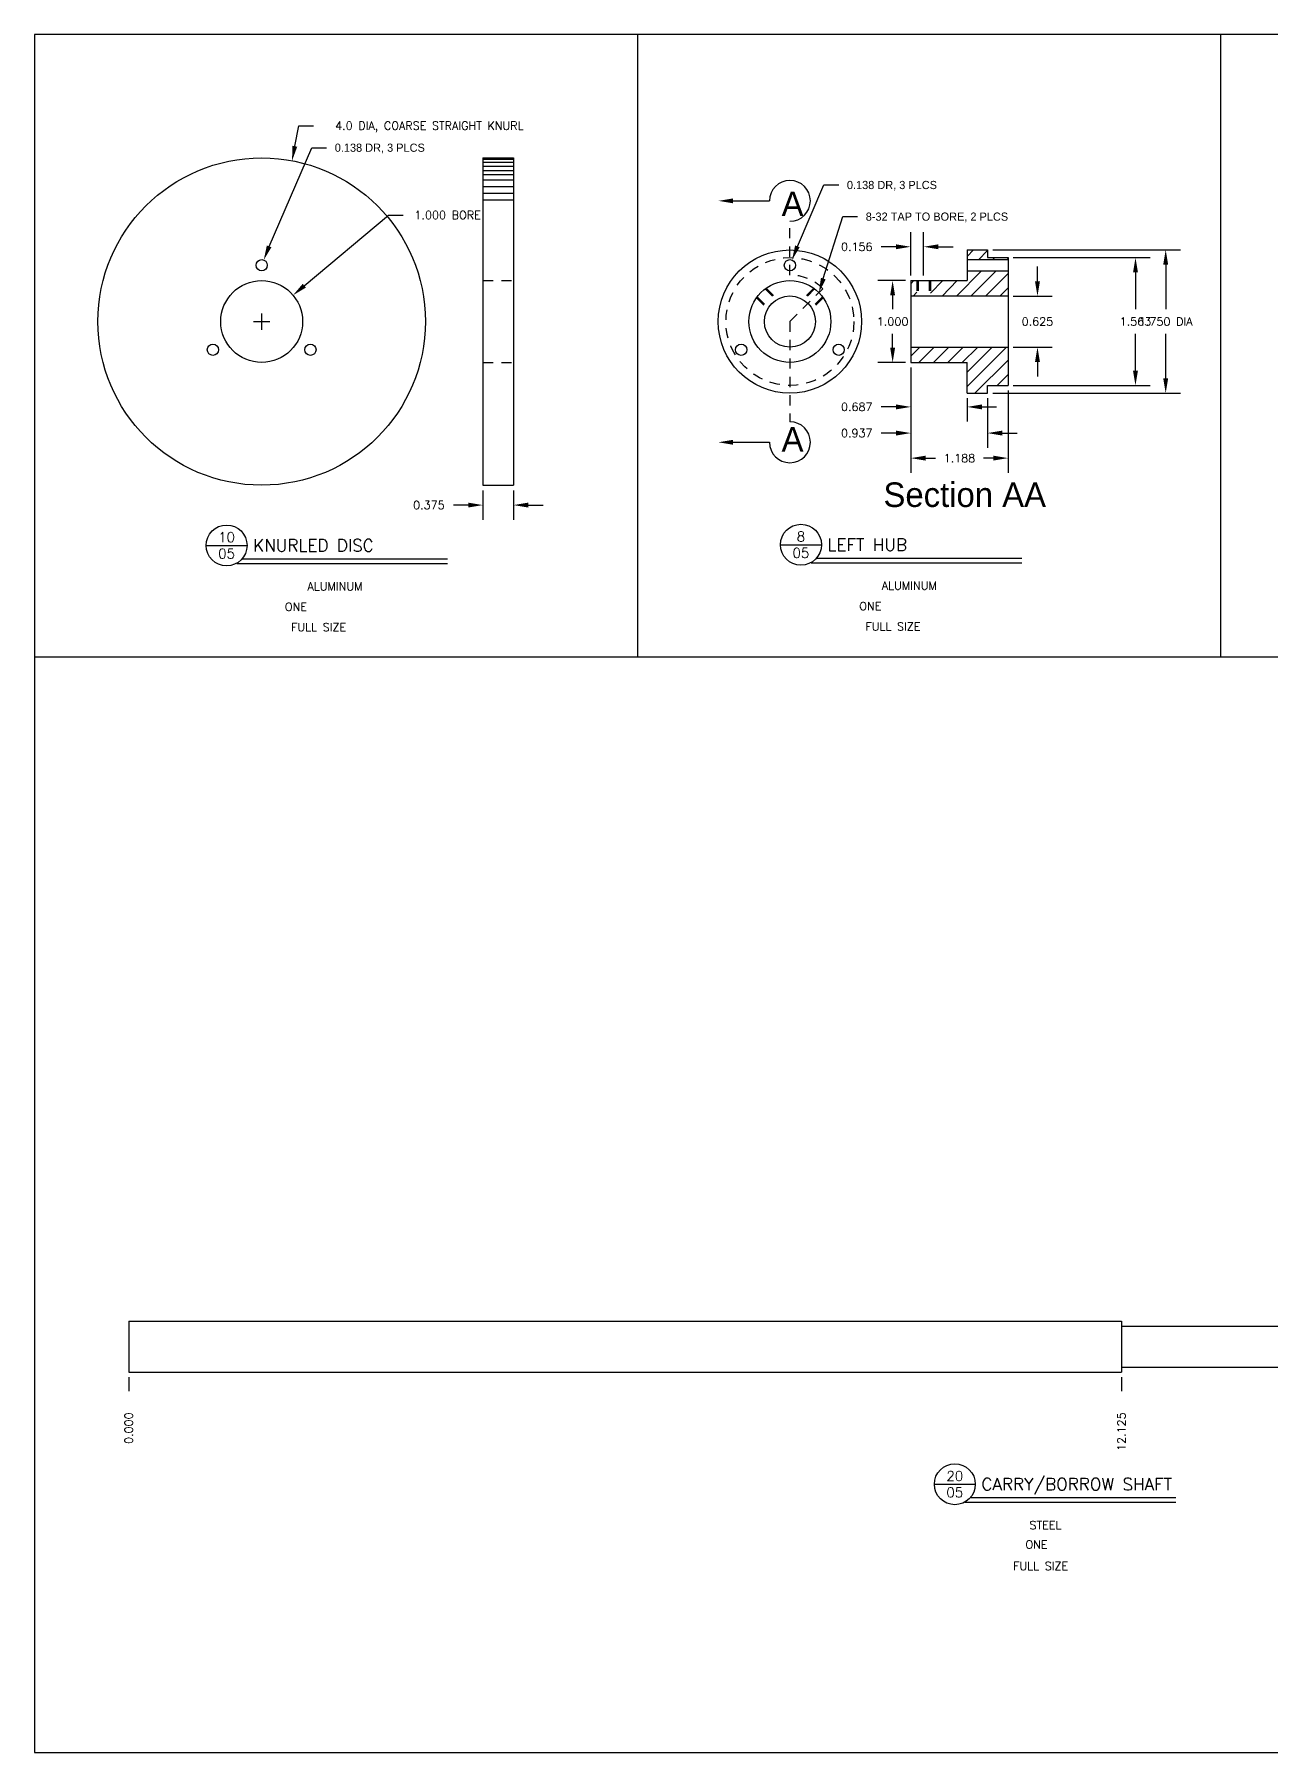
# Model space of a CAD drawing. Extents: x 0 to 33, y 0 to 21.
# Drawn here: x 0 to 15.1, y 0 to 21 of the extents above; entities that cross this region are included whole.
import ezdxf
from ezdxf.enums import TextEntityAlignment as Align

# ---------------------------------------------------------------- set-up
doc = ezdxf.new("R2010")
doc.units = 0
doc.header["$MEASUREMENT"] = 0
doc.linetypes.add('HIDDEN2', pattern=[0.1875, 0.125, -0.0625])
doc.layers.get('0').update_dxf_attribs({"linetype": 'CONTINUOUS'})
doc.layers.get('DEFPOINTS').update_dxf_attribs({"linetype": 'CONTINUOUS'})
for name, color, linetype in [('BORDER', 5, 'CONTINUOUS'), ('DIM', 1, 'CONTINUOUS'), ('HIDDEN2', 4, 'HIDDEN2'), ('OBJECT', 3, 'CONTINUOUS')]:
    doc.layers.add(name, color=color, linetype=linetype)
doc.styles.add('ROMANS', font='romans')
doc.styles.add('SIMPLEX', font='romans')
doc.dimstyles.get("Standard").update_dxf_attribs({"dimtxt": 0.1, "dimasz": 0.18, "dimexe": 0.18, "dimexo": 0.063, "dimgap": 0.1, "dimtad": 0, "dimtih": 1, "dimtoh": 1, "dimdec": 3, "dimzin": 0, "dimdsep": 46, "dimtxsty": 'SIMPLEX', "dimcen": 0.1, "dimclrd": 1, "dimclre": 1, "dimclrt": 1, "dimadec": 0, "dimazin": 0, "dimtfac": 0.8, "dimtdec": 3, "dimtofl": 0, "dimtmove": 2, "dimatfit": 3, "dimfxl": 1, "dimtolj": 1, "dimtzin": 0, "dimarcsym": 0})
doc.dimstyles.new('STANDARD$0', dxfattribs={"dimtxt": 0.1, "dimasz": 0.18, "dimexe": 0.18, "dimexo": 0.063, "dimgap": 0.1, "dimtad": 0, "dimtih": 1, "dimtoh": 1, "dimdec": 3, "dimzin": 0, "dimdsep": 46, "dimtxsty": 'SIMPLEX', "dimcen": 0.1, "dimclrd": 1, "dimclre": 1, "dimclrt": 1, "dimadec": 0, "dimazin": 0, "dimtfac": 0.8, "dimtdec": 3, "dimtofl": 0, "dimtmove": 0, "dimatfit": 3, "dimfxl": 1, "dimtolj": 1, "dimtzin": 0, "dimarcsym": 0})

# ---------------------------------------------------------------- blocks, each defined once
blk = doc.blocks.new('*D4')
at = {"color": 1, "linetype": 'ByBlock', "transparency": 16777216}
for p, q in [((10.704, 16.927), (10.704, 16.267)), ((10.524, 16.447), (10.344, 16.447)), ((11.392, 16.552), (11.392, 16.267)), ((11.572, 16.447), (11.752, 16.447))]:
    blk.add_line(p, q, dxfattribs=at)
for points in [[(10.524, 16.477), (10.524, 16.417), (10.704, 16.447)], [(11.572, 16.477), (11.572, 16.417), (11.392, 16.447)]]:
    blk.add_solid(points, dxfattribs=at)
at = {"layer": 'DEFPOINTS', "color": 0, "linetype": 'ByBlock', "transparency": 16777216}
for p in [(10.704, 16.99), (11.392, 16.615), (10.704, 16.447)]:
    blk.add_point(p, dxfattribs=at)
at = {"color": 1, "linetype": 'ByBlock', "transparency": 16777216, "style": 'SIMPLEX'}
blk.add_text('0.687', height=0.1, dxfattribs=at).set_placement((10.044, 16.447), align=Align.MIDDLE_CENTER)
blk = doc.blocks.new('*D5')
at = {"color": 1, "linetype": 'ByBlock', "transparency": 16777216}
for p, q in [((10.704, 16.927), (10.704, 15.947)), ((11.642, 16.552), (11.642, 15.947)), ((10.524, 16.127), (10.344, 16.127)), ((11.822, 16.127), (12.002, 16.127))]:
    blk.add_line(p, q, dxfattribs=at)
for points in [[(10.524, 16.157), (10.524, 16.097), (10.704, 16.127)], [(11.822, 16.157), (11.822, 16.097), (11.642, 16.127)]]:
    blk.add_solid(points, dxfattribs=at)
at = {"layer": 'DEFPOINTS', "color": 0, "linetype": 'ByBlock', "transparency": 16777216}
for p in [(10.704, 16.99), (11.642, 16.615), (10.704, 16.127)]:
    blk.add_point(p, dxfattribs=at)
at = {"color": 1, "linetype": 'ByBlock', "transparency": 16777216, "style": 'SIMPLEX'}
blk.add_text('0.937', height=0.1, dxfattribs=at).set_placement((10.044, 16.127), align=Align.MIDDLE_CENTER)
blk = doc.blocks.new('*D32')
at = {"color": 1, "linetype": 'ByBlock', "transparency": 16777216}
for p, q in [((10.704, 16.927), (10.704, 15.641)), ((11.892, 16.646), (11.892, 15.641)), ((10.884, 15.821), (11.005, 15.821)), ((11.712, 15.821), (11.591, 15.821))]:
    blk.add_line(p, q, dxfattribs=at)
for points in [[(10.884, 15.851), (10.884, 15.791), (10.704, 15.821)], [(11.712, 15.851), (11.712, 15.791), (11.892, 15.821)]]:
    blk.add_solid(points, dxfattribs=at)
at = {"layer": 'DEFPOINTS', "color": 0, "linetype": 'ByBlock', "transparency": 16777216}
for p in [(10.704, 16.99), (11.892, 16.709), (10.704, 15.821)]:
    blk.add_point(p, dxfattribs=at)
at = {"color": 1, "linetype": 'ByBlock', "transparency": 16777216, "style": 'SIMPLEX'}
blk.add_text('1.188', height=0.1, dxfattribs=at).set_placement((11.298, 15.821), align=Align.MIDDLE_CENTER)
blk = doc.blocks.new('*D6')
at = {"color": 1, "linetype": 'ByBlock', "transparency": 16777216}
for p, q in [((10.641, 17.99), (10.302, 17.99)), ((10.482, 17.81), (10.482, 17.64)), ((10.482, 17.17), (10.482, 17.34)), ((10.641, 16.99), (10.302, 16.99))]:
    blk.add_line(p, q, dxfattribs=at)
for points in [[(10.452, 17.81), (10.512, 17.81), (10.482, 17.99)], [(10.452, 17.17), (10.512, 17.17), (10.482, 16.99)]]:
    blk.add_solid(points, dxfattribs=at)
at = {"layer": 'DEFPOINTS', "color": 0, "linetype": 'ByBlock', "transparency": 16777216}
for p in [(10.704, 17.99), (10.482, 16.99), (10.704, 16.99)]:
    blk.add_point(p, dxfattribs=at)
at = {"color": 1, "linetype": 'ByBlock', "transparency": 16777216, "style": 'SIMPLEX'}
blk.add_text('1.000', height=0.1, dxfattribs=at).set_placement((10.482, 17.49), align=Align.MIDDLE_CENTER)
blk = doc.blocks.new('*D7')
at = {"color": 1, "linetype": 'ByBlock', "transparency": 16777216}
for p, q in [((10.704, 18.053), (10.704, 18.584)), ((10.861, 18.053), (10.861, 18.584)), ((10.524, 18.404), (10.344, 18.404)), ((11.041, 18.404), (11.221, 18.404))]:
    blk.add_line(p, q, dxfattribs=at)
for points in [[(10.524, 18.434), (10.524, 18.374), (10.704, 18.404)], [(11.041, 18.434), (11.041, 18.374), (10.861, 18.404)]]:
    blk.add_solid(points, dxfattribs=at)
at = {"layer": 'DEFPOINTS', "color": 0, "linetype": 'ByBlock', "transparency": 16777216}
for p in [(10.704, 18.404), (10.704, 17.99), (10.861, 17.99)]:
    blk.add_point(p, dxfattribs=at)
at = {"color": 1, "linetype": 'ByBlock', "transparency": 16777216, "style": 'SIMPLEX'}
blk.add_text('0.156', height=0.1, dxfattribs=at).set_placement((10.044, 18.404), align=Align.MIDDLE_CENTER)
blk = doc.blocks.new('*D31')
at = {"color": 1, "linetype": 'ByBlock', "transparency": 16777216}
for p, q in [((11.955, 18.271), (13.628, 18.271)), ((13.448, 18.091), (13.448, 17.64)), ((13.448, 16.889), (13.448, 17.34)), ((11.955, 16.709), (13.628, 16.709))]:
    blk.add_line(p, q, dxfattribs=at)
for points in [[(13.418, 18.091), (13.478, 18.091), (13.448, 18.271)], [(13.418, 16.889), (13.478, 16.889), (13.448, 16.709)]]:
    blk.add_solid(points, dxfattribs=at)
at = {"layer": 'DEFPOINTS', "color": 0, "linetype": 'ByBlock', "transparency": 16777216}
for p in [(11.892, 18.271), (13.448, 18.271), (11.892, 16.709)]:
    blk.add_point(p, dxfattribs=at)
at = {"color": 1, "linetype": 'ByBlock', "transparency": 16777216, "style": 'SIMPLEX'}
blk.add_text('1.563', height=0.1, dxfattribs=at).set_placement((13.448, 17.49), align=Align.MIDDLE_CENTER)
blk = doc.blocks.new('*D8')
at = {"color": 1, "linetype": 'ByBlock', "transparency": 16777216}
for p, q in [((11.705, 18.365), (13.997, 18.365)), ((13.817, 18.185), (13.817, 17.64)), ((13.817, 16.795), (13.817, 17.34)), ((11.705, 16.615), (13.997, 16.615))]:
    blk.add_line(p, q, dxfattribs=at)
for points in [[(13.787, 18.185), (13.847, 18.185), (13.817, 18.365)], [(13.787, 16.795), (13.847, 16.795), (13.817, 16.615)]]:
    blk.add_solid(points, dxfattribs=at)
at = {"layer": 'DEFPOINTS', "color": 0, "linetype": 'ByBlock', "transparency": 16777216}
for p in [(11.642, 18.365), (13.817, 18.365), (11.642, 16.615)]:
    blk.add_point(p, dxfattribs=at)
at = {"color": 1, "linetype": 'ByBlock', "transparency": 16777216, "style": 'SIMPLEX'}
blk.add_text('1.750 DIA', height=0.1, dxfattribs=at).set_placement((13.817, 17.49), align=Align.MIDDLE_CENTER)
blk = doc.blocks.new('*D9')
at = {"color": 1, "linetype": 'ByBlock', "transparency": 16777216}
for p, q in [((5.478, 15.427), (5.478, 15.067)), ((5.853, 15.427), (5.853, 15.067)), ((5.298, 15.247), (5.118, 15.247)), ((6.033, 15.247), (6.213, 15.247))]:
    blk.add_line(p, q, dxfattribs=at)
for points in [[(5.298, 15.277), (5.298, 15.217), (5.478, 15.247)], [(6.033, 15.277), (6.033, 15.217), (5.853, 15.247)]]:
    blk.add_solid(points, dxfattribs=at)
at = {"layer": 'DEFPOINTS', "color": 0, "linetype": 'ByBlock', "transparency": 16777216}
for p in [(5.478, 15.49), (5.853, 15.49), (5.478, 15.247)]:
    blk.add_point(p, dxfattribs=at)
at = {"color": 1, "linetype": 'ByBlock', "transparency": 16777216, "style": 'SIMPLEX'}
blk.add_text('0.375', height=0.1, dxfattribs=at).set_placement((4.818, 15.247), align=Align.MIDDLE_CENTER)
blk = doc.blocks.new('*D10')
at = {"color": 1, "linetype": 'ByBlock', "transparency": 16777216}
for p, q in [((3.296, 17.928), (4.325, 18.792)), ((4.325, 18.792), (4.505, 18.792)), ((2.676, 17.49), (2.876, 17.49)), ((2.776, 17.39), (2.776, 17.59))]:
    blk.add_line(p, q, dxfattribs=at)
blk.add_solid([(3.316, 17.905), (3.277, 17.951), (3.159, 17.812)], dxfattribs=at)
at = {"layer": 'DEFPOINTS', "color": 0, "linetype": 'ByBlock', "transparency": 16777216}
for p in [(3.159, 17.812), (2.393, 17.168)]:
    blk.add_point(p, dxfattribs=at)
at = {"color": 1, "linetype": 'ByBlock', "transparency": 16777216, "style": 'SIMPLEX'}
blk.add_text('1.000 BORE', height=0.1, dxfattribs=at).set_placement((5.047, 18.792), align=Align.MIDDLE_CENTER)
blk = doc.blocks.new('*D11')
at = {"color": 1, "linetype": 'ByBlock', "transparency": 16777216}
for p, q in [((3.18, 19.632), (3.228, 19.884)), ((3.228, 19.884), (3.408, 19.884)), ((2.676, 17.49), (2.876, 17.49)), ((2.776, 17.39), (2.776, 17.59))]:
    blk.add_line(p, q, dxfattribs=at)
blk.add_solid([(3.21, 19.627), (3.151, 19.638), (3.147, 19.455)], dxfattribs=at)
at = {"layer": 'DEFPOINTS', "color": 0, "linetype": 'ByBlock', "transparency": 16777216}
for p in [(3.147, 19.455), (2.405, 15.525)]:
    blk.add_point(p, dxfattribs=at)
at = {"color": 1, "linetype": 'ByBlock', "transparency": 16777216, "style": 'SIMPLEX'}
blk.add_text('4.0 DIA, COARSE STRAIGHT KNURL', height=0.1, dxfattribs=at).set_placement((4.824, 19.884), align=Align.MIDDLE_CENTER)
blk = doc.blocks.new('P-TITLE')
at = {"layer": 'OBJECT'}
for p, q in [((-1.562, -0.638), (-1.062, -0.638)), ((-1.113, -0.8), (1.387, -0.8)), ((1.387, -0.862), (-1.188, -0.862))]:
    blk.add_line(p, q, dxfattribs=at)
blk.add_circle((-1.312, -0.638), 0.25, dxfattribs=at)
at = {"layer": 'OBJECT', "style": 'ROMANS'}
for tag, p in [('NO.', (-1.312, -0.538)), ('PAGE', (-1.312, -0.738))]:
    blk.add_attdef(tag, text='', height=0.12, dxfattribs=at).set_placement(p, align=Align.MIDDLE)
for tag, p, height in [('DESCRIPTION', (-0.988, -0.712), 0.15), ('MATERIAL', (-0.325, -1.188), 0.1), ('#_REQUIRED', (-0.6, -1.438), 0.1), ('SCALE', (-0.525, -1.688), 0.1)]:
    blk.add_attdef(tag, p, '', height=height, dxfattribs=at)
at = {"layer": 'OBJECT', "style": 'ROMANS', "flags": 2}
for tag, p in [('MATERIAL:', (-1.163, -1.188)), ('REQD:', (-1.163, -1.438)), ('SCALE:', (-1.163, -1.688))]:
    blk.add_attdef(tag, p, '', height=0.1, dxfattribs=at)
blk = doc.blocks.new('*X33')
at = {"color": 0}
for p, q in [((11.392, 18.286), (11.471, 18.365)), ((11.529, 18.246), (11.642, 18.359)), ((11.706, 18.246), (11.731, 18.271)), ((11.262, 17.802), (11.568, 18.108)), ((11.439, 17.802), (11.745, 18.108)), ((11.615, 17.802), (11.892, 18.079)), ((11.883, 18.246), (11.892, 18.256)), ((10.704, 17.952), (10.742, 17.99)), ((10.943, 17.837), (11.096, 17.99)), ((11.085, 17.802), (11.272, 17.99)), ((11.792, 17.802), (11.892, 17.902)), ((10.731, 17.802), (10.779, 17.85)), ((10.704, 17.068), (10.814, 17.177)), ((10.803, 16.99), (10.99, 17.177)), ((10.98, 16.99), (11.167, 17.177)), ((11.156, 16.99), (11.344, 17.177)), ((11.333, 16.99), (11.521, 17.177)), ((11.392, 16.872), (11.697, 17.177)), ((11.392, 16.695), (11.874, 17.177)), ((11.488, 16.615), (11.892, 17.018)), ((11.759, 16.709), (11.892, 16.842))]:
    blk.add_line(p, q, dxfattribs=at)
blk = doc.blocks.new('*D43')
at = {"color": 1, "linetype": 'ByBlock', "transparency": 16777216}
for p, q in [((12.251, 17.982), (12.251, 18.162)), ((11.955, 17.802), (12.431, 17.802)), ((11.955, 17.177), (12.431, 17.177)), ((12.251, 16.997), (12.251, 16.817))]:
    blk.add_line(p, q, dxfattribs=at)
for points in [[(12.221, 17.982), (12.281, 17.982), (12.251, 17.802)], [(12.221, 16.997), (12.281, 16.997), (12.251, 17.177)]]:
    blk.add_solid(points, dxfattribs=at)
at = {"layer": 'DEFPOINTS', "color": 0, "linetype": 'ByBlock', "transparency": 16777216}
for p in [(11.892, 17.802), (12.251, 17.802), (11.892, 17.177)]:
    blk.add_point(p, dxfattribs=at)
at = {"color": 1, "linetype": 'ByBlock', "transparency": 16777216, "insert": (12.251, 17.49), "char_height": 0.1, "attachment_point": 5, "style": 'SIMPLEX'}
blk.add_mtext('\\A1;0.625', dxfattribs=at)

msp = doc.modelspace()

# ---------------------------------------------------------------- linework, layer by layer
at = {"layer": 'BORDER'}
for p, q in [((33, 21), (0, 21)), ((0, 21), (0, 0)), ((7.3717, 13.3903), (7.3717, 21)), ((14.4906, 13.3903), (14.4906, 21)), ((33, 13.3903), (0, 13.3903)), ((0, 0), (33, 0))]:
    msp.add_line(p, q, dxfattribs=at)
at = {"layer": 'DIM'}
for p, q in [((1.152, 4.59), (1.152, 4.4185)), ((13.277, 4.59), (13.277, 4.4185))]:
    msp.add_line(p, q, dxfattribs=at)
at = {"layer": 'HIDDEN2'}
for p, q in [((9.2276, 18.0579), (9.2276, 18.7152)), ((5.4782, 17.99), (5.8532, 17.99)), ((8.9254, 17.8884), (9.06, 17.7538)), ((8.9368, 17.8967), (9.0724, 17.7612)), ((9.2276, 17.49), (9.6292, 17.8916)), ((9.5184, 17.8967), (9.3829, 17.7612)), ((9.5298, 17.8884), (9.3952, 17.7538)), ((10.7786, 17.99), (10.7786, 17.8025)), ((10.7926, 17.99), (10.7926, 17.8025)), ((10.9286, 17.99), (10.9286, 17.8025)), ((10.9426, 17.99), (10.9426, 17.8025)), ((8.8209, 17.7808), (8.9564, 17.6452)), ((8.8293, 17.7922), (8.9639, 17.6576)), ((9.626, 17.7922), (9.4914, 17.6576)), ((9.6344, 17.7808), (9.4988, 17.6452)), ((9.2276, 17.49), (9.2276, 16.2648)), ((5.4782, 16.99), (5.8532, 16.99))]:
    msp.add_line(p, q, dxfattribs=at)
msp.add_circle((9.2276, 17.49), 0.7813, dxfattribs=at)
msp.add_arc((9.2276, 17.49), 0.568, 45, 90, dxfattribs=at)
at = {"layer": 'OBJECT'}
for p, q in [((2.8672, 18.4092), (3.3886, 19.615)), ((3.3886, 19.615), (3.5686, 19.615)), ((5.4782, 19.49), (5.4782, 15.49)), ((5.4782, 19.49), (5.8532, 19.49)), ((5.4782, 19.4385), (5.8532, 19.4385)), ((5.4782, 19.3885), (5.8532, 19.3885)), ((5.4782, 19.337), (5.8532, 19.337)), ((5.4798, 19.476), (5.8548, 19.476)), ((5.8532, 19.49), (5.8532, 15.49)), ((5.4782, 19.2887), (5.8532, 19.2887)), ((5.4782, 19.2231), (5.8532, 19.2231)), ((5.4782, 19.1419), (5.8532, 19.1419)), ((9.3189, 18.4092), (9.6435, 19.1591)), ((9.6435, 19.1591), (9.8235, 19.1591)), ((5.4782, 19.0592), (5.8532, 19.0592)), ((5.4782, 18.9765), (5.8532, 18.9765)), ((8.5342, 18.9652), (8.9776, 18.9652)), ((9.6353, 18.0152), (9.8738, 18.7725)), ((9.8738, 18.7725), (10.0538, 18.7725)), ((11.3918, 18.365), (11.6418, 18.365)), ((11.3918, 18.365), (11.3918, 17.99)), ((11.6418, 18.365), (11.6418, 18.2712)), ((11.6418, 18.2712), (11.8918, 18.2712)), ((11.8918, 18.2712), (11.8918, 16.7087)), ((11.3918, 18.2465), (11.8918, 18.2465)), ((11.3918, 18.1085), (11.8918, 18.1085)), ((10.7043, 17.99), (11.3918, 17.99)), ((10.7043, 17.99), (10.7043, 16.99)), ((10.7043, 17.8025), (11.8918, 17.8025)), ((10.7043, 17.1775), (11.8918, 17.1775)), ((10.7043, 16.99), (11.3918, 16.99)), ((11.3918, 16.615), (11.3918, 16.99)), ((11.3918, 16.615), (11.6418, 16.615)), ((11.6418, 16.615), (11.6418, 16.7087)), ((11.6418, 16.7087), (11.8918, 16.7087)), ((8.5342, 16.0148), (8.9776, 16.0148)), ((5.4782, 15.49), (5.8532, 15.49)), ((1.152, 5.275), (13.277, 5.275)), ((1.152, 5.275), (1.152, 4.65)), ((13.277, 5.275), (13.277, 4.65)), ((13.277, 5.2125), (22.152, 5.2125)), ((1.152, 4.65), (13.277, 4.65)), ((13.277, 4.7125), (22.152, 4.7125))]:
    msp.add_line(p, q, dxfattribs=at)
for centre, radius in [((2.7759, 17.49), 2), ((9.2276, 17.49), 0.875), ((2.7759, 18.1775), 0.069), ((9.2276, 18.1775), 0.069), ((2.7759, 17.49), 0.5), ((9.2276, 17.49), 0.5), ((9.2276, 17.49), 0.3125), ((2.1805, 17.1462), 0.069), ((3.3713, 17.1462), 0.069), ((8.6322, 17.1462), 0.069), ((9.823, 17.1462), 0.069)]:
    msp.add_circle(centre, radius, dxfattribs=at)
for centre, start, end in [((9.2276, 18.9652), 270, 180), ((9.2276, 16.0148), 180, 90)]:
    msp.add_arc(centre, 0.25, start, end, dxfattribs=at)
for points in [[(8.5342, 18.9952), (8.5342, 18.9352), (8.3542, 18.9652)], [(2.8951, 18.3981), (2.8393, 18.4202), (2.8011, 18.2418)], [(9.3468, 18.3981), (9.291, 18.4202), (9.2528, 18.2418)], [(9.6639, 18.0062), (9.6066, 18.0242), (9.5812, 17.8436)], [(8.5342, 15.9848), (8.5342, 16.0448), (8.3542, 16.0148)]]:
    msp.add_solid(points, dxfattribs=at)

# ---------------------------------------------------------------- block references
at = {"layer": 'DIM'}
msp.add_blockref('*X33', (0, 0), dxfattribs=at)
ref = msp.add_blockref('P-TITLE', (12.5538, 3.9183), dxfattribs=at)
ref.add_attrib('SCALE', 'FULL SIZE', (11.9538, 2.2308), dxfattribs={"layer": '0', "height": 0.1, "style": 'ROMANS'})
ref.add_attrib('#_REQUIRED', 'ONE', (12.1038, 2.4933), dxfattribs={"layer": '0', "height": 0.1, "style": 'ROMANS'})
ref.add_attrib('MATERIAL', 'STEEL', (12.1538, 2.7308), dxfattribs={"layer": '0', "height": 0.1, "style": 'ROMANS'})
ref.add_attrib('NO.', '20', dxfattribs={"layer": '0', "height": 0.12, "style": 'ROMANS'}).set_placement((11.2413, 3.3808), align=Align.MIDDLE)
ref.add_attrib('DESCRIPTION', 'CARRY/BORROW SHAFT', (11.5663, 3.2058), dxfattribs={"layer": '0', "height": 0.15, "style": 'ROMANS'})
ref.add_attrib('PAGE', '05', dxfattribs={"layer": '0', "height": 0.12, "style": 'ROMANS'}).set_placement((11.2413, 3.1808), align=Align.MIDDLE)
at = {"layer": 'OBJECT'}
ref = msp.add_blockref('P-TITLE', (3.6597, 15.3916), dxfattribs=at)
ref.add_attrib('SCALE', 'FULL SIZE', (3.1347, 13.7041), dxfattribs={"height": 0.1, "style": 'ROMANS'})
ref.add_attrib('#_REQUIRED', 'ONE', (3.0597, 13.9536), dxfattribs={"height": 0.1, "style": 'ROMANS'})
ref.add_attrib('MATERIAL', 'ALUMINUM', (3.3347, 14.2041), dxfattribs={"height": 0.1, "style": 'ROMANS'})
ref.add_attrib('NO.', '10', dxfattribs={"height": 0.12, "style": 'ROMANS'}).set_placement((2.3472, 14.8541), align=Align.MIDDLE)
ref.add_attrib('DESCRIPTION', 'KNURLED DISC', (2.6722, 14.6791), dxfattribs={"height": 0.15, "style": 'ROMANS'})
ref.add_attrib('PAGE', '05', dxfattribs={"height": 0.12, "style": 'ROMANS'}).set_placement((2.3472, 14.6541), align=Align.MIDDLE)
ref = msp.add_blockref('P-TITLE', (10.6745, 15.4002), dxfattribs=at)
ref.add_attrib('SCALE', 'FULL SIZE', (10.1495, 13.7127), dxfattribs={"height": 0.1, "style": 'ROMANS'})
ref.add_attrib('#_REQUIRED', 'ONE', (10.0745, 13.9622), dxfattribs={"height": 0.1, "style": 'ROMANS'})
ref.add_attrib('MATERIAL', 'ALUMINUM', (10.3495, 14.2127), dxfattribs={"height": 0.1, "style": 'ROMANS'})
ref.add_attrib('NO.', '8', dxfattribs={"height": 0.12, "style": 'ROMANS'}).set_placement((9.362, 14.8627), align=Align.MIDDLE)
ref.add_attrib('DESCRIPTION', 'LEFT HUB', (9.687, 14.6877), dxfattribs={"height": 0.15, "style": 'ROMANS'})
ref.add_attrib('PAGE', '05', dxfattribs={"height": 0.12, "style": 'ROMANS'}).set_placement((9.362, 14.6627), align=Align.MIDDLE)

# ---------------------------------------------------------------- texts
at = {"layer": 'DIM', "style": 'SIMPLEX'}
for s, p in [('0.000', (1.202, 4.1584)), ('12.125', (13.327, 4.1584))]:
    msp.add_text(s, height=0.1, rotation=90, dxfattribs=at).set_placement(p, align=Align.RIGHT)
at = {"layer": 'OBJECT'}
for s, p in [('0.138 DR, 3 PLCS', (3.6686, 19.615)), ('0.138 DR, 3 PLCS', (9.9235, 19.1591)), ('8-32 TAP TO BORE, 2 PLCS', (10.1538, 18.7725))]:
    msp.add_text(s, height=0.1, dxfattribs=at).set_placement(p, align=Align.MIDDLE_LEFT)
for s, p in [('A', (9.126, 18.7791)), ('A', (9.126, 15.9009)), ('Section AA', (10.3704, 15.2239))]:
    msp.add_text(s, height=0.3, dxfattribs=at).set_placement(p)

# ---------------------------------------------------------------- dimensions: what is measured, and where the dimension line sits
for p1, p2, text, picture, middle in [((2.4052, 15.5247), (3.1467, 19.4553), '4.0 DIA, COARSE STRAIGHT KNURL', '*D11', (4.8242, 19.8842)), ((2.3932, 17.1683), (3.1587, 17.8117), '1.000 BORE', '*D10', (5.0474, 18.7918))]:
    dim = msp.add_diameter_dim_2p(p1=p1, p2=p2, text=text, dimstyle='Standard', dxfattribs=at)
    dim.commit()
    dim.dimension.update_dxf_attribs({"geometry": picture, "text_midpoint": middle})
for base, p1, p2, picture, middle in [((10.7043, 18.4042), (10.8606, 17.99), (10.7043, 17.99), '*D7', (10.0443, 18.4042)), ((10.7043344938, 16.4474611069), (11.3918344938, 16.6149986096), (10.7043344938, 16.9899986096), '*D4', (10.0443344938, 16.4474611069)), ((10.7043344938, 16.1266618726), (11.6418344938, 16.6149986096), (10.7043344938, 16.9899986096), '*D5', (10.0443344938, 16.1266618726)), ((10.7043344938, 15.8207835328), (11.8918344938, 16.7087486096), (10.7043344938, 16.9899986096), '*D32', (11.2980844938, 15.8207835328)), ((5.4782, 15.2467), (5.8532, 15.49), (5.4782, 15.49), '*D9', (4.8182, 15.2467))]:
    dim = msp.add_linear_dim(base=base, p1=p1, p2=p2, dimstyle='Standard', dxfattribs=at)
    dim.commit()
    dim.dimension.update_dxf_attribs({"geometry": picture, "text_midpoint": middle})
dim = msp.add_linear_dim(base=(13.8166, 18.365), p1=(11.6418, 16.615), p2=(11.6418, 18.365), angle=90, text='1.750 DIA', dimstyle='Standard', dxfattribs=at)
dim.commit()
dim.dimension.update_dxf_attribs({"geometry": '*D8', "text_midpoint": (13.8166, 17.49)})
for base, p1, p2, dimstyle, picture, middle in [((13.4480764596, 18.2712486096), (11.8918344938, 16.7087486096), (11.8918344938, 18.2712486096), 'Standard', '*D31', (13.4480764596, 17.4899986096)), ((12.2511, 17.8025), (11.8918, 17.1775), (11.8918, 17.8025), 'STANDARD$0', '*D43', (12.2511, 17.49)), ((10.4818, 16.99), (10.7043, 17.99), (10.7043, 16.99), 'Standard', '*D6', (10.4818, 17.49))]:
    dim = msp.add_linear_dim(base=base, p1=p1, p2=p2, angle=90, dimstyle=dimstyle, dxfattribs=at)
    dim.commit()
    dim.dimension.update_dxf_attribs({"geometry": picture, "text_midpoint": middle})

doc.saveas('drawing.dxf')
